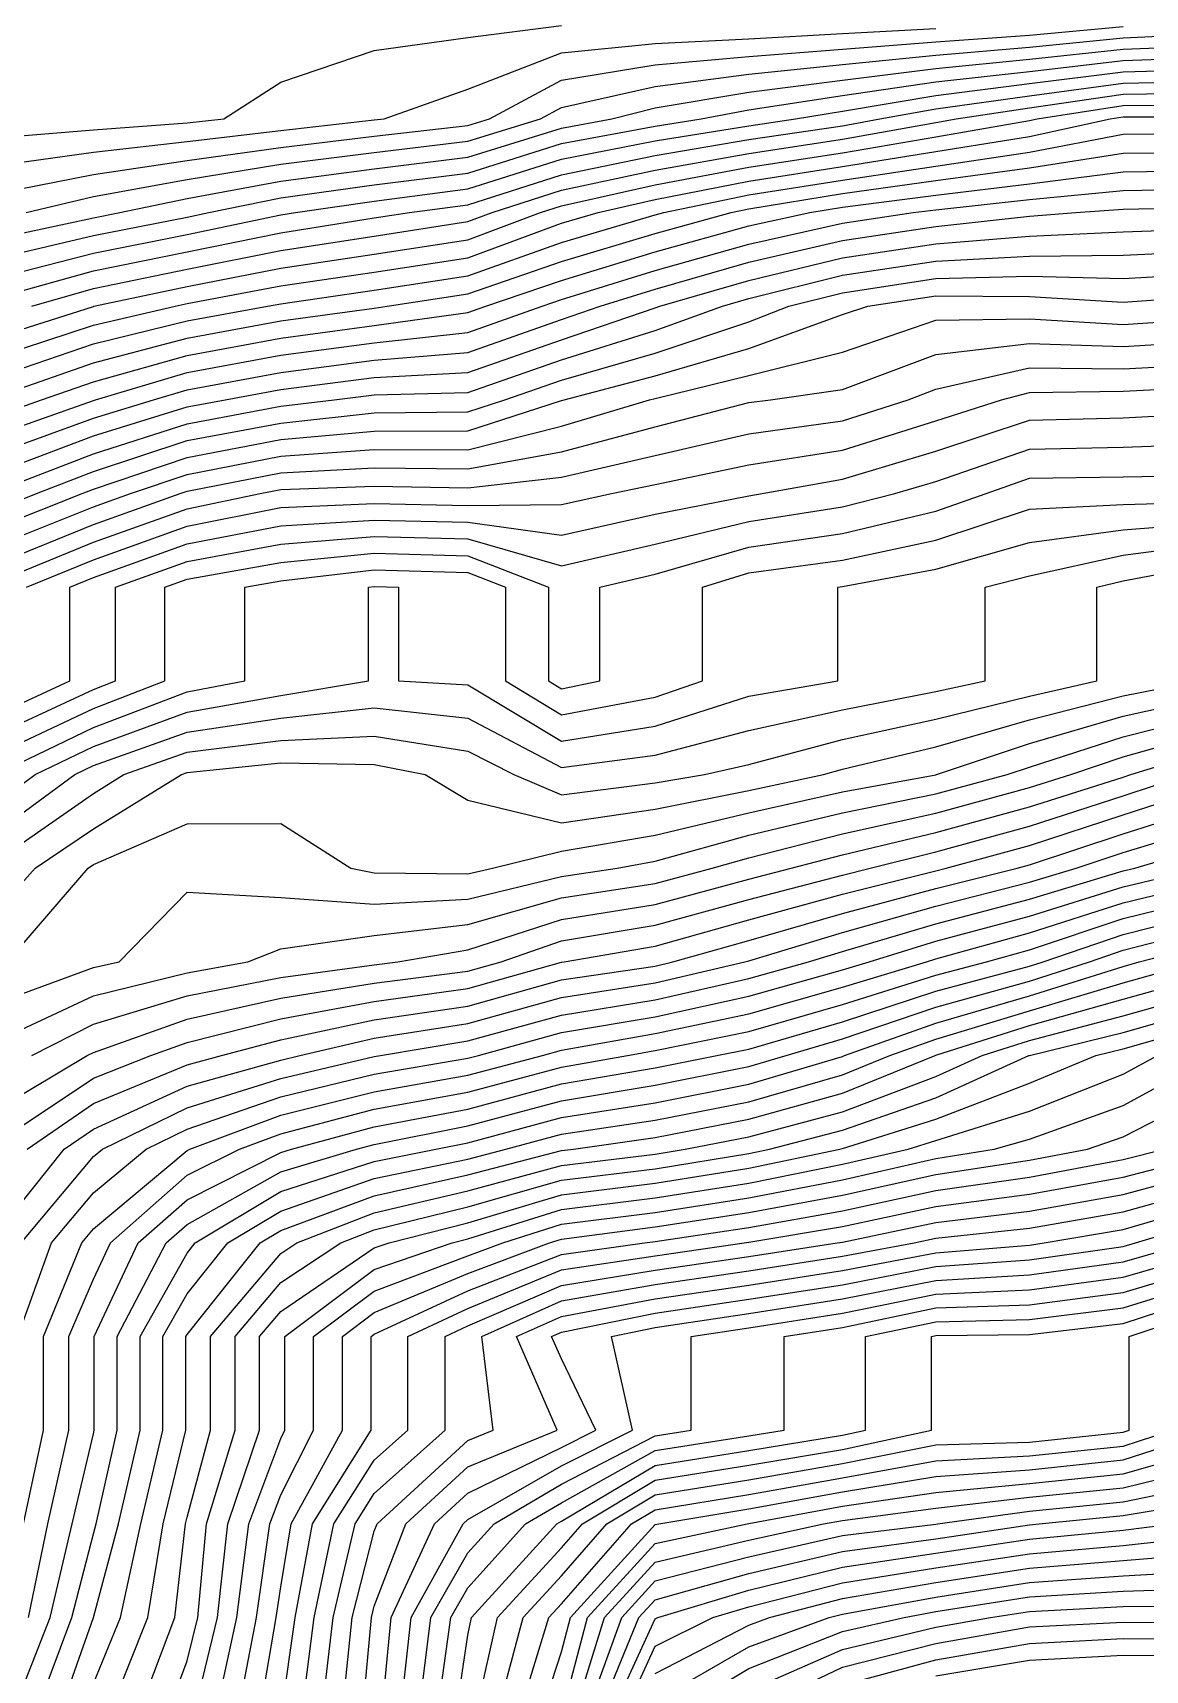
# Model space of a CAD drawing. Header units: metres. Extents: x 549046 to 549770, y 4180130 to 4180826.
# Drawn here: x 549153.6 to 549261, y 4180355.5 to 4180513.6 of the extents above; entities that cross this region are included whole.
import ezdxf

# ---------------------------------------------------------------- set-up
doc = ezdxf.new("R2010")
doc.units = ezdxf.units.M
doc.layers.add('CONTOURS', color=7, linetype='Continuous')
doc.layers.add('CONTOURS_INDEX', color=7, linetype='Continuous')

msp = doc.modelspace()

# ---------------------------------------------------------------- linework, layer by layer
at = {"layer": 'CONTOURS'}
for points in [[(549046.41, 4180482.03, 284), (549050.93, 4180482.03, 284), (549059.97, 4180483.17, 284), (549069.01, 4180484.43, 284), (549078.05, 4180485.85, 284), (549086.27, 4180487.16, 284), (549087.09, 4180487.42, 284), (549096.14, 4180489.72, 284), (549105.18, 4180491.39, 284), (549114.22, 4180494.06, 284), (549123.26, 4180495.51, 284), (549126.59, 4180496.21, 284), (549132.3, 4180499.3, 284), (549141.34, 4180501.86, 284), (549150.38, 4180503.44, 284), (549159.43, 4180504.19, 284), (549168.47, 4180504.88, 284), (549172.03, 4180505.25, 284), (549177.51, 4180508.79, 284), (549186.55, 4180511.85, 284), (549195.59, 4180513.09, 284), (549204.63, 4180514.27, 284)], [(549150.38, 4180498.12, 288), (549159.43, 4180499.89, 288), (549168.47, 4180501.22, 288), (549177.51, 4180502.49, 288), (549186.55, 4180503.58, 288), (549195.59, 4180504.6, 288), (549197.67, 4180505.25, 288), (549204.63, 4180508.98, 288), (549213.68, 4180510.45, 288), (549222.72, 4180511.27, 288), (549231.76, 4180511.98, 288), (549240.8, 4180512.68, 288), (549249.84, 4180513.34, 288), (549258.88, 4180514.16, 288)], [(549150.38, 4180500.78, 286), (549159.43, 4180502.04, 286), (549168.47, 4180503.05, 286), (549177.51, 4180504.12, 286), (549186.55, 4180505.14, 286), (549187.49, 4180505.25, 286), (549195.59, 4180508.12, 286), (549204.63, 4180511.62, 286), (549213.68, 4180512.52, 286), (549222.72, 4180512.99, 286), (549231.76, 4180513.48, 286), (549240.8, 4180513.98, 286)], [(549150.38, 4180493.77, 292), (549159.43, 4180495.71, 292), (549161.98, 4180496.21, 292), (549168.47, 4180497.56, 292), (549177.51, 4180499.24, 292), (549186.55, 4180500.44, 292), (549195.59, 4180501.55, 292), (549204.63, 4180504.36, 292), (549209.48, 4180505.25, 292), (549213.68, 4180506.3, 292), (549222.72, 4180507.84, 292), (549231.76, 4180508.99, 292), (549240.8, 4180510.1, 292), (549249.84, 4180511, 292), (549258.88, 4180511.98, 292), (549267.93, 4180512.34, 292)], [(549150.38, 4180491.88, 294), (549159.43, 4180494, 294), (549168.47, 4180495.77, 294), (549170.57, 4180496.21, 294), (549177.51, 4180497.62, 294), (549186.55, 4180498.87, 294), (549195.59, 4180500.02, 294), (549204.63, 4180502.86, 294), (549213.68, 4180504.55, 294), (549218.12, 4180505.25, 294), (549222.72, 4180506.12, 294), (549231.76, 4180507.49, 294), (549240.8, 4180508.81, 294), (549249.84, 4180509.82, 294), (549258.88, 4180510.89, 294), (549267.93, 4180511.2, 294)], [(549150.38, 4180489.98, 296), (549159.43, 4180492.29, 296), (549168.47, 4180494.09, 296), (549177.51, 4180495.98, 296), (549178.94, 4180496.21, 296), (549186.55, 4180497.31, 296), (549195.59, 4180498.49, 296), (549204.63, 4180501.36, 296), (549213.68, 4180503.13, 296), (549222.72, 4180504.59, 296), (549227.22, 4180505.25, 296), (549231.76, 4180505.99, 296), (549240.8, 4180507.51, 296), (549249.84, 4180508.65, 296), (549258.88, 4180509.8, 296), (549267.93, 4180510.05, 296)], [(549150.38, 4180488.08, 298), (549159.43, 4180490.58, 298), (549168.47, 4180492.42, 298), (549177.51, 4180494.26, 298), (549186.55, 4180495.69, 298), (549189.95, 4180496.21, 298), (549195.59, 4180496.96, 298), (549204.63, 4180499.86, 298), (549213.68, 4180501.71, 298), (549222.72, 4180503.25, 298), (549231.76, 4180504.59, 298), (549235.37, 4180505.25, 298), (549240.8, 4180506.22, 298), (549249.84, 4180507.47, 298), (549258.88, 4180508.71, 298), (549267.93, 4180508.9, 298)], [(549150.38, 4180484.27, 302), (549159.43, 4180487.15, 302), (549159.47, 4180487.16, 302), (549168.47, 4180489.08, 302), (549177.51, 4180490.83, 302), (549186.55, 4180492.2, 302), (549195.59, 4180493.58, 302), (549202.6, 4180496.21, 302), (549204.63, 4180496.86, 302), (549213.68, 4180498.87, 302), (549222.72, 4180500.57, 302), (549231.76, 4180501.97, 302), (549240.8, 4180503.5, 302), (549249.84, 4180505.09, 302), (549250.57, 4180505.25, 302), (549258.88, 4180506.53, 302), (549267.93, 4180506.61, 302)], [(549150.38, 4180482.36, 304), (549159.43, 4180485.33, 304), (549167.33, 4180487.16, 304), (549168.47, 4180487.41, 304), (549177.51, 4180489.12, 304), (549186.55, 4180490.46, 304), (549195.59, 4180491.84, 304), (549204.63, 4180495.17, 304), (549208.18, 4180496.21, 304), (549213.68, 4180497.45, 304), (549222.72, 4180499.23, 304), (549231.76, 4180500.65, 304), (549240.8, 4180502.1, 304), (549249.84, 4180503.56, 304), (549257.63, 4180505.25, 304), (549258.88, 4180505.44, 304), (549267.93, 4180505.46, 304)], [(549150.38, 4180480.45, 306), (549159.43, 4180483.52, 306), (549168.47, 4180485.74, 306), (549176.24, 4180487.16, 306), (549177.51, 4180487.4, 306), (549186.55, 4180488.72, 306), (549195.59, 4180490.1, 306), (549204.63, 4180493.33, 306), (549213.68, 4180495.98, 306), (549214.51, 4180496.21, 306), (549222.72, 4180497.9, 306), (549231.76, 4180499.34, 306), (549240.8, 4180500.69, 306), (549249.84, 4180502.04, 306), (549258.88, 4180503.76, 306), (549267.93, 4180503.81, 306)], [(549150.38, 4180478.55, 308), (549159.43, 4180481.7, 308), (549168.47, 4180484.08, 308), (549177.51, 4180485.74, 308), (549186.55, 4180486.98, 308), (549187.79, 4180487.16, 308), (549195.59, 4180488.35, 308), (549204.63, 4180491.49, 308), (549213.68, 4180494.19, 308), (549221.01, 4180496.21, 308), (549222.72, 4180496.56, 308), (549231.76, 4180498.03, 308), (549240.8, 4180499.29, 308), (549249.84, 4180500.52, 308), (549258.88, 4180501.95, 308), (549267.93, 4180502.03, 308)], [(549150.38, 4180474.89, 312), (549159.43, 4180478.06, 312), (549159.62, 4180478.12, 312), (549168.47, 4180480.75, 312), (549177.51, 4180482.44, 312), (549186.55, 4180483.63, 312), (549195.59, 4180484.62, 312), (549202.75, 4180487.16, 312), (549204.63, 4180487.81, 312), (549213.68, 4180490.61, 312), (549222.72, 4180493.16, 312), (549231.76, 4180495.19, 312), (549238.6, 4180496.21, 312), (549240.8, 4180496.48, 312), (549249.84, 4180497.47, 312), (549258.88, 4180498.34, 312), (549267.93, 4180498.48, 312)], [(549150.38, 4180473.07, 314), (549159.43, 4180476.35, 314), (549165.22, 4180478.12, 314), (549168.47, 4180479.09, 314), (549177.51, 4180480.78, 314), (549186.55, 4180481.96, 314), (549195.59, 4180482.7, 314), (549204.63, 4180485.89, 314), (549208.38, 4180487.16, 314), (549213.68, 4180488.82, 314), (549222.72, 4180491.41, 314), (549231.76, 4180493.51, 314), (549240.8, 4180494.86, 314), (549249.84, 4180495.87, 314), (549254.31, 4180496.21, 314), (549258.88, 4180496.53, 314), (549267.93, 4180496.71, 314)], [(549150.38, 4180471.25, 316), (549159.43, 4180474.64, 316), (549168.47, 4180477.44, 316), (549172.16, 4180478.12, 316), (549177.51, 4180479.13, 316), (549186.55, 4180480.29, 316), (549195.59, 4180480.77, 316), (549204.63, 4180483.93, 316), (549213.68, 4180487, 316), (549214.14, 4180487.16, 316), (549222.72, 4180489.65, 316), (549231.76, 4180491.83, 316), (549240.8, 4180493.19, 316), (549249.84, 4180493.93, 316), (549258.88, 4180494.35, 316), (549267.93, 4180494.66, 316)], [(549150.38, 4180469.43, 318), (549159.43, 4180472.93, 318), (549168.47, 4180475.81, 318), (549177.51, 4180477.5, 318), (549182.69, 4180478.12, 318), (549186.55, 4180478.61, 318), (549195.59, 4180478.84, 318), (549204.63, 4180481.98, 318), (549213.68, 4180484.81, 318), (549220.19, 4180487.16, 318), (549222.72, 4180487.9, 318), (549231.76, 4180490.15, 318), (549240.8, 4180491.51, 318), (549249.84, 4180491.99, 318), (549258.88, 4180492.09, 318), (549267.93, 4180492.5, 318)], [(549150.38, 4180465.93, 322), (549158.34, 4180469.08, 322), (549159.43, 4180469.5, 322), (549168.47, 4180472.56, 322), (549177.51, 4180474.29, 322), (549186.55, 4180475.1, 322), (549195.59, 4180475.14, 322), (549204.63, 4180478.05, 322), (549204.89, 4180478.12, 322), (549213.68, 4180480.45, 322), (549222.72, 4180483.08, 322), (549231.76, 4180486.36, 322), (549234.22, 4180487.16, 322), (549240.8, 4180488.16, 322), (549249.84, 4180488.11, 322), (549258.88, 4180487.57, 322), (549267.93, 4180488.19, 322)], [(549150.38, 4180464.19, 324), (549159.43, 4180467.8, 324), (549163.02, 4180469.08, 324), (549168.47, 4180470.93, 324), (549177.51, 4180472.68, 324), (549186.55, 4180473.33, 324), (549195.59, 4180473.3, 324), (549204.63, 4180475.58, 324), (549213.12, 4180478.12, 324), (549213.68, 4180478.27, 324), (549222.72, 4180480.49, 324), (549231.76, 4180482.74, 324), (549240.8, 4180485.82, 324), (549249.84, 4180485.95, 324), (549258.88, 4180485.4, 324), (549267.93, 4180486.01, 324)], [(549150.38, 4180462.44, 326), (549159.43, 4180466.09, 326), (549167.8, 4180469.08, 326), (549168.47, 4180469.31, 326), (549177.51, 4180471.07, 326), (549186.55, 4180471.56, 326), (549195.59, 4180471.46, 326), (549204.63, 4180473.12, 326), (549213.68, 4180475.53, 326), (549222.72, 4180477.87, 326), (549224.83, 4180478.12, 326), (549231.76, 4180479.12, 326), (549240.8, 4180482.49, 326), (549249.84, 4180483.58, 326), (549258.88, 4180483.26, 326), (549267.93, 4180483.81, 326)], [(549150.38, 4180460.7, 328), (549159.43, 4180464.39, 328), (549168.47, 4180467.62, 328), (549175.53, 4180469.08, 328), (549177.51, 4180469.47, 328), (549186.55, 4180469.8, 328), (549195.59, 4180469.63, 328), (549204.63, 4180470.65, 328), (549213.68, 4180472.74, 328), (549222.72, 4180474.86, 328), (549231.76, 4180476.09, 328), (549238.1, 4180478.12, 328), (549240.8, 4180479.15, 328), (549249.84, 4180481.2, 328), (549258.88, 4180481.12, 328), (549267.93, 4180481.61, 328)], [(549150.38, 4180447.89, 332), (549157.13, 4180451, 332), (549157.13, 4180460.04, 332), (549159.43, 4180460.98, 332), (549168.47, 4180464.22, 332), (549177.51, 4180465.96, 332), (549186.55, 4180466.52, 332), (549195.59, 4180466.32, 332), (549204.63, 4180465.06, 332), (549213.68, 4180467.1, 332), (549222.72, 4180468.87, 332), (549224.01, 4180469.08, 332), (549231.76, 4180470.48, 332), (549240.8, 4180473.16, 332), (549249.84, 4180476.15, 332), (549258.88, 4180476.4, 332), (549267.93, 4180476.88, 332)], [(549150.38, 4180445.98, 334), (549159.43, 4180450.17, 334), (549161.56, 4180451, 334), (549161.56, 4180460.04, 334), (549168.47, 4180462.51, 334), (549177.51, 4180464.19, 334), (549186.55, 4180464.92, 334), (549195.59, 4180464.7, 334), (549204.63, 4180462.1, 334), (549213.68, 4180464.2, 334), (549222.72, 4180466.39, 334), (549231.76, 4180467.79, 334), (549236.84, 4180469.08, 334), (549240.8, 4180470.23, 334), (549249.84, 4180473.35, 334), (549258.88, 4180473.55, 334), (549267.93, 4180473.87, 334)], [(549150.38, 4180444.07, 336), (549159.43, 4180448.34, 336), (549166.31, 4180451, 336), (549166.31, 4180460.04, 336), (549168.47, 4180460.81, 336), (549177.51, 4180462.41, 336), (549186.55, 4180463.32, 336), (549195.59, 4180463.08, 336), (549203.38, 4180460.04, 336), (549203.38, 4180451, 336), (549204.63, 4180450.24, 336), (549208.35, 4180451, 336), (549208.35, 4180460.04, 336), (549213.68, 4180461.29, 336), (549222.72, 4180463.9, 336), (549231.76, 4180465.23, 336), (549240.8, 4180467.38, 336), (549245.65, 4180469.08, 336), (549249.84, 4180470.56, 336), (549258.88, 4180470.7, 336), (549267.93, 4180470.86, 336)], [(549150.38, 4180442.16, 338), (549159.43, 4180446.5, 338), (549168.47, 4180449.94, 338), (549174.05, 4180451, 338), (549174.05, 4180460.04, 338), (549177.51, 4180460.64, 338), (549186.55, 4180461.71, 338), (549195.59, 4180461.46, 338), (549199.23, 4180460.04, 338), (549199.23, 4180451, 338), (549204.63, 4180447.71, 338), (549213.68, 4180449.42, 338), (549218.25, 4180451, 338), (549218.25, 4180460.04, 338), (549222.72, 4180461.42, 338), (549231.76, 4180462.66, 338), (549240.8, 4180464.57, 338), (549249.84, 4180467.56, 338), (549258.88, 4180468.02, 338), (549267.93, 4180468.28, 338)], [(549150.38, 4180436.64, 342), (549157.63, 4180441.96, 342), (549159.43, 4180442.82, 342), (549168.47, 4180446.04, 342), (549177.51, 4180447.41, 342), (549186.55, 4180448.38, 342), (549195.59, 4180447.4, 342), (549204.63, 4180442.65, 342), (549213.68, 4180443.84, 342), (549222.72, 4180446.22, 342), (549231.76, 4180448.2, 342), (549240.8, 4180449.97, 342), (549245.55, 4180451, 342), (549245.55, 4180460.04, 342), (549249.84, 4180461.15, 342), (549258.88, 4180463.12, 342), (549267.93, 4180464.32, 342)], [(549150.38, 4180433.84, 344), (549159.43, 4180440.14, 344), (549162.36, 4180441.96, 344), (549168.47, 4180444.1, 344), (549177.51, 4180445.25, 344), (549186.55, 4180445.65, 344), (549195.59, 4180444.21, 344), (549200.04, 4180441.96, 344), (549204.63, 4180439.99, 344), (549213.68, 4180441.14, 344), (549218.43, 4180441.96, 344), (549222.72, 4180442.92, 344), (549231.76, 4180445.33, 344), (549240.8, 4180447.3, 344), (549249.84, 4180449.51, 344), (549256.34, 4180451, 344), (549256.34, 4180460.04, 344), (549258.88, 4180460.67, 344), (549267.93, 4180462.35, 344)], [(549150.38, 4180429.12, 346), (549153.81, 4180432.92, 346), (549159.43, 4180436.7, 346), (549167.92, 4180441.96, 346), (549168.47, 4180442.15, 346), (549177.51, 4180443.1, 346), (549186.55, 4180442.91, 346), (549191.45, 4180441.96, 346), (549195.59, 4180439.48, 346), (549204.63, 4180437.28, 346), (549213.68, 4180438.62, 346), (549222.72, 4180440.42, 346), (549229.93, 4180441.96, 346), (549231.76, 4180442.47, 346), (549240.8, 4180444.62, 346), (549249.84, 4180447.23, 346), (549258.88, 4180449.54, 346), (549266.26, 4180451, 346)], [(549151.12, 4180423.87, 348), (549158.92, 4180432.92, 348), (549159.43, 4180433.26, 348), (549168.47, 4180437.21, 348), (549177.51, 4180437.24, 348), (549184.3, 4180432.92, 348), (549186.55, 4180432.48, 348), (549195.59, 4180432.38, 348), (549197.96, 4180432.92, 348), (549204.63, 4180434.57, 348), (549213.68, 4180436.1, 348), (549222.72, 4180438.26, 348), (549231.76, 4180440.29, 348), (549240.8, 4180441.94, 348), (549240.85, 4180441.96, 348), (549249.84, 4180444.96, 348), (549258.88, 4180447.58, 348), (549267.93, 4180449.59, 348)], [(549150.38, 4180416.37, 352), (549159.43, 4180420.59, 352), (549168.47, 4180422.83, 352), (549174.33, 4180423.87, 352), (549177.51, 4180425.13, 352), (549186.55, 4180426.42, 352), (549195.59, 4180427.47, 352), (549204.63, 4180430.04, 352), (549213.68, 4180431.44, 352), (549219.2, 4180432.92, 352), (549222.72, 4180433.93, 352), (549231.76, 4180436.24, 352), (549240.8, 4180438.22, 352), (549249.84, 4180440.69, 352), (549253.83, 4180441.96, 352), (549258.88, 4180443.65, 352), (549267.93, 4180446.2, 352)], [(549153.46, 4180414.83, 354), (549159.43, 4180417.87, 354), (549168.47, 4180420.58, 354), (549177.51, 4180422.37, 354), (549186.55, 4180423.59, 354), (549188.84, 4180423.87, 354), (549195.59, 4180425.02, 354), (549204.63, 4180427.97, 354), (549213.68, 4180429.42, 354), (549222.72, 4180431.87, 354), (549226.83, 4180432.92, 354), (549231.76, 4180434.21, 354), (549240.8, 4180436.36, 354), (549249.84, 4180438.83, 354), (549258.88, 4180441.71, 354), (549259.63, 4180441.96, 354), (549267.93, 4180444.51, 354)], [(549150.38, 4180409.81, 356), (549158.82, 4180414.83, 356), (549159.43, 4180415.14, 356), (549168.47, 4180418.33, 356), (549177.51, 4180420.37, 356), (549186.55, 4180421.82, 356), (549195.59, 4180422.97, 356), (549198.79, 4180423.87, 356), (549204.63, 4180425.9, 356), (549213.68, 4180427.41, 356), (549222.72, 4180429.9, 356), (549231.76, 4180432.25, 356), (549234.46, 4180432.92, 356), (549240.8, 4180434.5, 356), (549249.84, 4180436.97, 356), (549258.88, 4180439.89, 356), (549265.14, 4180441.96, 356)], [(549150.38, 4180406.63, 358), (549159.43, 4180412.65, 358), (549164.98, 4180414.83, 358), (549168.47, 4180416.08, 358), (549177.51, 4180418.36, 358), (549186.55, 4180420.05, 358), (549195.59, 4180421.29, 358), (549204.63, 4180423.84, 358), (549204.89, 4180423.87, 358), (549213.68, 4180425.39, 358), (549222.72, 4180427.92, 358), (549231.76, 4180430.4, 358), (549240.8, 4180432.66, 358), (549241.8, 4180432.92, 358), (549249.84, 4180435.11, 358), (549258.88, 4180438.06, 358), (549267.93, 4180441.01, 358)], [(549150.38, 4180398.05, 362), (549156.59, 4180405.79, 362), (549159.43, 4180407.74, 362), (549168.47, 4180411.86, 362), (549177.51, 4180414.4, 362), (549179.35, 4180414.83, 362), (549186.55, 4180416.5, 362), (549195.59, 4180417.92, 362), (549204.63, 4180420.44, 362), (549213.68, 4180421.84, 362), (549222.34, 4180423.87, 362), (549222.72, 4180423.98, 362), (549231.76, 4180426.71, 362), (549240.8, 4180429.26, 362), (549249.84, 4180431.57, 362), (549254.35, 4180432.92, 362), (549258.88, 4180434.42, 362), (549267.93, 4180437.17, 362)], [(549152.45, 4180396.75, 364), (549159.43, 4180405.07, 364), (549160.3, 4180405.79, 364), (549168.47, 4180409.79, 364), (549177.51, 4180412.62, 364), (549186.55, 4180414.73, 364), (549187.15, 4180414.83, 364), (549195.59, 4180416.24, 364), (549204.63, 4180418.74, 364), (549213.68, 4180420.21, 364), (549222.72, 4180422.26, 364), (549228.49, 4180423.87, 364), (549231.76, 4180424.86, 364), (549240.8, 4180427.56, 364), (549249.84, 4180429.94, 364), (549258.88, 4180432.65, 364), (549260.02, 4180432.92, 364), (549267.93, 4180435.26, 364)], [(549152.13, 4180387.71, 366), (549155.37, 4180396.75, 366), (549159.43, 4180401.59, 366), (549164.51, 4180405.79, 366), (549168.47, 4180407.73, 366), (549177.51, 4180410.84, 366), (549186.55, 4180413.04, 366), (549195.59, 4180414.57, 366), (549196.6, 4180414.83, 366), (549204.63, 4180417.04, 366), (549213.68, 4180418.58, 366), (549222.72, 4180420.56, 366), (549231.76, 4180423.1, 366), (549234.34, 4180423.87, 366), (549240.8, 4180425.86, 366), (549249.84, 4180428.3, 366), (549258.88, 4180431.12, 366), (549266.49, 4180432.92, 366)], [(549152.68, 4180369.62, 368), (549154.59, 4180378.67, 368), (549154.59, 4180387.71, 368), (549158.29, 4180396.75, 368), (549159.43, 4180398.11, 368), (549168.47, 4180405.65, 368), (549168.75, 4180405.79, 368), (549177.51, 4180409.06, 368), (549186.55, 4180411.34, 368), (549195.59, 4180412.94, 368), (549202.79, 4180414.83, 368), (549204.63, 4180415.34, 368), (549213.68, 4180416.95, 368), (549222.72, 4180418.86, 368), (549231.76, 4180421.43, 368), (549239.87, 4180423.87, 368), (549240.8, 4180424.16, 368), (549249.84, 4180426.67, 368), (549258.88, 4180429.58, 368), (549267.93, 4180431.76, 368)], [(549151.71, 4180351.54, 372), (549155.24, 4180360.58, 372), (549157.37, 4180369.62, 372), (549159.43, 4180378.31, 372), (549159.51, 4180378.67, 372), (549159.51, 4180387.71, 372), (549163.76, 4180396.75, 372), (549168.47, 4180400.9, 372), (549177.51, 4180405.48, 372), (549178.56, 4180405.79, 372), (549186.55, 4180407.95, 372), (549195.59, 4180409.67, 372), (549204.63, 4180412.09, 372), (549213.68, 4180413.65, 372), (549219.63, 4180414.83, 372), (549222.72, 4180415.45, 372), (549231.76, 4180418.09, 372), (549240.8, 4180421.04, 372), (549249.84, 4180423.46, 372), (549251.15, 4180423.87, 372), (549258.88, 4180426.52, 372), (549267.93, 4180428.79, 372)], [(549153.97, 4180351.54, 374), (549157.33, 4180360.58, 374), (549159.43, 4180368.65, 374), (549159.69, 4180369.62, 374), (549161.72, 4180378.67, 374), (549161.72, 4180387.71, 374), (549166.45, 4180396.75, 374), (549168.47, 4180398.53, 374), (549177.51, 4180403.59, 374), (549184.82, 4180405.79, 374), (549186.55, 4180406.26, 374), (549195.59, 4180408.04, 374), (549204.63, 4180410.47, 374), (549213.68, 4180411.96, 374), (549222.72, 4180413.76, 374), (549226.32, 4180414.83, 374), (549231.76, 4180416.43, 374), (549240.8, 4180419.5, 374), (549249.84, 4180422.02, 374), (549255.62, 4180423.87, 374), (549258.88, 4180424.99, 374), (549267.93, 4180427.31, 374)], [(549156.23, 4180351.54, 376), (549159.42, 4180360.58, 376), (549159.43, 4180360.6, 376), (549161.84, 4180369.62, 376), (549163.93, 4180378.67, 376), (549163.93, 4180387.71, 376), (549168.47, 4180395.77, 376), (549169.25, 4180396.75, 376), (549177.51, 4180401.7, 376), (549186.55, 4180404.6, 376), (549192.48, 4180405.79, 376), (549195.59, 4180406.41, 376), (549204.63, 4180408.86, 376), (549213.68, 4180410.28, 376), (549222.72, 4180412.07, 376), (549231.76, 4180414.75, 376), (549231.95, 4180414.83, 376), (549240.8, 4180417.95, 376), (549249.84, 4180420.59, 376), (549258.88, 4180423.44, 376), (549260.43, 4180423.87, 376), (549267.93, 4180425.82, 376)], [(549159.43, 4180354.2, 378), (549162.05, 4180360.58, 378), (549164, 4180369.62, 378), (549166.14, 4180378.67, 378), (549166.14, 4180387.71, 378), (549168.47, 4180391.83, 378), (549172.4, 4180396.75, 378), (549177.51, 4180399.82, 378), (549186.55, 4180402.95, 378), (549195.59, 4180404.84, 378), (549199.27, 4180405.79, 378), (549204.63, 4180407.25, 378), (549213.68, 4180408.59, 378), (549222.72, 4180410.37, 378), (549231.76, 4180412.97, 378), (549236.34, 4180414.83, 378), (549240.8, 4180416.4, 378), (549249.84, 4180419.16, 378), (549258.88, 4180421.85, 378), (549266.13, 4180423.87, 378)], [(549163.86, 4180351.54, 382), (549167.3, 4180360.58, 382), (549168.31, 4180369.62, 382), (549168.47, 4180370.27, 382), (549170.72, 4180378.67, 382), (549170.72, 4180387.71, 382), (549177.51, 4180395.71, 382), (549179.08, 4180396.75, 382), (549186.55, 4180399.65, 382), (549195.59, 4180401.76, 382), (549204.63, 4180404.23, 382), (549213.68, 4180405.32, 382), (549216.59, 4180405.79, 382), (549222.72, 4180406.99, 382), (549231.76, 4180409.41, 382), (549240.8, 4180412.81, 382), (549245.25, 4180414.83, 382), (549249.84, 4180416.29, 382), (549258.88, 4180418.66, 382), (549267.93, 4180421.21, 382)], [(549166.67, 4180351.54, 384), (549168.47, 4180356.39, 384), (549169.52, 4180360.58, 384), (549170.35, 4180369.62, 384), (549173.1, 4180378.67, 384), (549173.1, 4180387.71, 384), (549177.51, 4180392.91, 384), (549183.32, 4180396.75, 384), (549186.55, 4180398.01, 384), (549195.59, 4180400.22, 384), (549204.63, 4180402.81, 384), (549213.68, 4180403.91, 384), (549222.72, 4180405.37, 384), (549224.71, 4180405.79, 384), (549231.76, 4180407.63, 384), (549240.8, 4180410.75, 384), (549249.77, 4180414.83, 384), (549249.84, 4180414.85, 384), (549258.88, 4180417.07, 384), (549267.93, 4180419.62, 384)], [(549169.22, 4180351.54, 386), (549171.4, 4180360.58, 386), (549172.39, 4180369.62, 386), (549175.48, 4180378.67, 386), (549175.48, 4180387.71, 386), (549177.51, 4180390.11, 386), (549186.55, 4180396.26, 386), (549187.99, 4180396.75, 386), (549195.59, 4180398.68, 386), (549204.63, 4180401.38, 386), (549213.68, 4180402.5, 386), (549222.72, 4180403.95, 386), (549231.52, 4180405.79, 386), (549231.76, 4180405.85, 386), (549240.8, 4180408.7, 386), (549249.84, 4180412.17, 386), (549256.24, 4180414.83, 386), (549258.88, 4180415.48, 386), (549267.93, 4180418.04, 386)], [(549171.32, 4180351.54, 388), (549173.29, 4180360.58, 388), (549174.42, 4180369.62, 388), (549177.51, 4180377.88, 388), (549177.91, 4180378.67, 388), (549177.91, 4180387.71, 388), (549186.55, 4180394.18, 388), (549194.06, 4180396.75, 388), (549195.59, 4180397.14, 388), (549204.63, 4180399.96, 388), (549213.68, 4180401.1, 388), (549222.72, 4180402.52, 388), (549231.76, 4180404.34, 388), (549238.1, 4180405.79, 388), (549240.8, 4180406.64, 388), (549249.84, 4180409.47, 388), (549258.88, 4180413.04, 388), (549262.2, 4180414.83, 388)], [(549175.52, 4180351.54, 392), (549177.06, 4180360.58, 392), (549177.51, 4180363.54, 392), (549178.51, 4180369.62, 392), (549183.47, 4180378.67, 392), (549183.47, 4180387.71, 392), (549186.55, 4180390.02, 392), (549195.59, 4180393.8, 392), (549203.48, 4180396.75, 392), (549204.63, 4180397.11, 392), (549213.68, 4180398.29, 392), (549222.72, 4180399.67, 392), (549231.76, 4180401.34, 392), (549240.8, 4180403.35, 392), (549249.84, 4180404.74, 392), (549255.42, 4180405.79, 392), (549258.88, 4180406.99, 392), (549267.93, 4180411.63, 392)], [(549177.61, 4180351.54, 394), (549178.91, 4180360.58, 394), (549180.57, 4180369.62, 394), (549186.25, 4180378.67, 394), (549186.25, 4180387.71, 394), (549186.55, 4180387.94, 394), (549195.59, 4180392.11, 394), (549204.63, 4180395.63, 394), (549212.66, 4180396.75, 394), (549213.68, 4180396.88, 394), (549222.72, 4180398.24, 394), (549231.76, 4180399.84, 394), (549240.8, 4180401.81, 394), (549249.84, 4180403.09, 394), (549258.88, 4180404.78, 394), (549262.85, 4180405.79, 394)], [(549179.57, 4180351.54, 396), (549180.75, 4180360.58, 396), (549182.63, 4180369.62, 396), (549186.55, 4180375.78, 396), (549189.78, 4180378.67, 396), (549189.78, 4180387.71, 396), (549195.59, 4180390.42, 396), (549204.63, 4180394.13, 396), (549213.68, 4180395.49, 396), (549222.29, 4180396.75, 396), (549222.72, 4180396.81, 396), (549231.76, 4180398.33, 396), (549240.8, 4180400.27, 396), (549249.84, 4180401.45, 396), (549258.88, 4180403.09, 396), (549267.93, 4180405.43, 396)], [(549181.52, 4180351.54, 398), (549182.59, 4180360.58, 398), (549184.69, 4180369.62, 398), (549186.55, 4180372.55, 398), (549193.4, 4180378.67, 398), (549193.4, 4180387.71, 398), (549195.59, 4180388.73, 398), (549204.63, 4180392.64, 398), (549213.68, 4180394.11, 398), (549222.72, 4180395.43, 398), (549231.26, 4180396.75, 398), (549231.76, 4180396.83, 398), (549240.8, 4180398.73, 398), (549249.84, 4180399.8, 398), (549258.88, 4180401.41, 398), (549267.93, 4180403.85, 398)], [(549185.43, 4180351.54, 402), (549186.27, 4180360.58, 402), (549186.55, 4180361.68, 402), (549189.59, 4180369.62, 402), (549195.59, 4180375.12, 402), (549204.22, 4180378.67, 402), (549200.29, 4180387.71, 402), (549204.63, 4180389.64, 402), (549213.68, 4180391.34, 402), (549222.72, 4180392.68, 402), (549231.76, 4180394.08, 402), (549240.8, 4180395.8, 402), (549249.84, 4180396.54, 402), (549251.26, 4180396.75, 402), (549258.88, 4180398.05, 402), (549267.93, 4180400.69, 402)], [(549187.32, 4180351.54, 404), (549188.18, 4180360.58, 404), (549192.37, 4180369.62, 404), (549195.59, 4180372.58, 404), (549204.63, 4180377.01, 404), (549207.94, 4180378.67, 404), (549204.63, 4180385.57, 404), (549203.66, 4180387.71, 404), (549204.63, 4180388.14, 404), (549213.68, 4180389.95, 404), (549222.72, 4180391.3, 404), (549231.76, 4180392.71, 404), (549240.8, 4180394.47, 404), (549249.84, 4180395.1, 404), (549258.88, 4180396.41, 404), (549260.08, 4180396.75, 404), (549267.93, 4180399.11, 404)], [(549189.11, 4180351.54, 406), (549190.1, 4180360.58, 406), (549195.14, 4180369.62, 406), (549195.59, 4180370.04, 406), (549204.63, 4180375.23, 406), (549211.48, 4180378.67, 406), (549209.46, 4180387.71, 406), (549213.68, 4180388.57, 406), (549222.72, 4180389.92, 406), (549231.76, 4180391.34, 406), (549240.8, 4180393.13, 406), (549249.84, 4180393.66, 406), (549258.88, 4180394.92, 406), (549265.32, 4180396.75, 406)], [(549190.9, 4180351.54, 408), (549192.02, 4180360.58, 408), (549195.59, 4180366.82, 408), (549198.13, 4180369.62, 408), (549204.63, 4180373.45, 408), (549213.68, 4180378.12, 408), (549217.17, 4180378.67, 408), (549217.17, 4180387.71, 408), (549222.72, 4180388.54, 408), (549231.76, 4180389.97, 408), (549240.8, 4180391.8, 408), (549249.84, 4180392.22, 408), (549258.88, 4180393.44, 408), (549267.93, 4180396.06, 408)], [(549194.49, 4180351.54, 412), (549195.59, 4180358.89, 412), (549195.95, 4180360.58, 412), (549204.18, 4180369.62, 412), (549204.63, 4180369.89, 412), (549213.68, 4180375.27, 412), (549222.72, 4180376.7, 412), (549231.76, 4180378.18, 412), (549234, 4180378.67, 412), (549234, 4180387.71, 412), (549240.8, 4180389.13, 412), (549249.84, 4180389.34, 412), (549258.88, 4180390.47, 412), (549267.93, 4180393.29, 412)], [(549196.41, 4180351.54, 414), (549198.44, 4180360.58, 414), (549204.63, 4180367.32, 414), (549206.65, 4180369.62, 414), (549213.68, 4180373.85, 414), (549222.72, 4180375.29, 414), (549231.76, 4180376.81, 414), (549240.36, 4180378.67, 414), (549240.36, 4180387.71, 414), (549240.8, 4180387.8, 414), (549249.84, 4180387.9, 414), (549258.88, 4180388.98, 414), (549267.93, 4180391.91, 414)], [(549204.77, 4180351.54, 422), (549207.14, 4180360.58, 422), (549213.68, 4180367.74, 422), (549222.58, 4180369.62, 422), (549222.72, 4180369.65, 422), (549231.76, 4180371.33, 422), (549240.8, 4180372.66, 422), (549249.84, 4180373.52, 422), (549258.88, 4180374.45, 422), (549267.93, 4180377.03, 422), (549271.88, 4180378.67, 422), (549271.88, 4180387.71, 422), (549276.97, 4180389.06, 422), (549286.01, 4180390.26, 422), (549295.05, 4180391.81, 422), (549304.09, 4180391.02, 422), (549313.13, 4180389.05, 422), (549316.6, 4180387.71, 422), (549322.18, 4180383.11, 422), (549327.32, 4180378.67, 422), (549327.32, 4180369.62, 422), (549331.22, 4180365.57, 422), (549334.9, 4180360.58, 422), (549340.26, 4180354.31, 422)], [(549198.52, 4180351.54, 416), (549200.93, 4180360.58, 416), (549204.63, 4180364.61, 416), (549209.02, 4180369.62, 416), (549213.68, 4180372.42, 416), (549222.72, 4180373.88, 416), (549231.76, 4180375.44, 416), (549240.8, 4180377.24, 416), (549249.84, 4180377.51, 416), (549258.88, 4180378.48, 416), (549259.47, 4180378.67, 416), (549259.47, 4180387.71, 416), (549267.93, 4180390.53, 416)], [(549205.98, 4180351.54, 424), (549208.8, 4180360.58, 424), (549213.68, 4180365.93, 424), (549222.72, 4180368.05, 424), (549229.94, 4180369.62, 424), (549231.76, 4180369.96, 424), (549240.8, 4180371.13, 424), (549249.84, 4180372.19, 424), (549258.88, 4180373.11, 424), (549267.93, 4180375.33, 424), (549276, 4180378.67, 424), (549276, 4180387.71, 424), (549276.97, 4180387.96, 424), (549286.01, 4180389.32, 424), (549295.05, 4180390.93, 424), (549304.09, 4180390.05, 424), (549313.13, 4180387.84, 424), (549313.48, 4180387.71, 424), (549322.18, 4180380.53, 424), (549324.33, 4180378.67, 424), (549324.33, 4180369.62, 424), (549331.22, 4180362.45, 424), (549332.6, 4180360.58, 424), (549340.26, 4180351.61, 424)], [(549207.18, 4180351.54, 426), (549210.45, 4180360.58, 426), (549213.68, 4180364.11, 426), (549222.72, 4180366.44, 426), (549231.76, 4180368.49, 426), (549240.8, 4180369.6, 426), (549240.96, 4180369.62, 426), (549249.84, 4180370.86, 426), (549258.88, 4180371.76, 426), (549267.93, 4180373.63, 426), (549276.97, 4180377.39, 426), (549281.6, 4180378.67, 426), (549281.6, 4180387.71, 426), (549286.01, 4180388.39, 426), (549295.05, 4180390.05, 426), (549304.09, 4180389.07, 426), (549309.63, 4180387.71, 426), (549309.63, 4180378.67, 426), (549313.13, 4180376.65, 426), (549321.43, 4180369.62, 426), (549322.18, 4180368.74, 426), (549330, 4180360.58, 426), (549331.22, 4180359.4, 426), (549337.83, 4180351.54, 426)], [(549208.39, 4180351.54, 428), (549212.11, 4180360.58, 428), (549213.68, 4180362.3, 428), (549222.72, 4180364.84, 428), (549231.76, 4180366.97, 428), (549240.8, 4180368.19, 428), (549249.84, 4180369.53, 428), (549250.78, 4180369.62, 428), (549258.88, 4180370.42, 428), (549267.93, 4180371.93, 428), (549276.97, 4180375.73, 428), (549286.01, 4180378.23, 428), (549287.28, 4180378.67, 428), (549287.28, 4180387.71, 428), (549295.05, 4180389.16, 428), (549304.09, 4180388.1, 428), (549305.69, 4180387.71, 428), (549305.69, 4180378.67, 428), (549313.13, 4180374.39, 428), (549318.76, 4180369.62, 428), (549322.18, 4180365.57, 428), (549326.96, 4180360.58, 428), (549331.22, 4180356.44, 428), (549335.34, 4180351.54, 428)], [(549200.64, 4180351.54, 418), (549203.42, 4180360.58, 418), (549204.63, 4180361.9, 418), (549211.4, 4180369.62, 418), (549213.68, 4180370.99, 418), (549222.72, 4180372.47, 418), (549231.76, 4180374.07, 418), (549240.8, 4180375.71, 418), (549249.84, 4180376.18, 418), (549258.88, 4180377.13, 418), (549263.61, 4180378.67, 418)], [(549210.8, 4180351.54, 432), (549213.68, 4180357.82, 432), (549219.25, 4180360.58, 432), (549222.72, 4180361.63, 432), (549231.76, 4180363.94, 432), (549240.8, 4180365.37, 432), (549249.84, 4180366.74, 432), (549258.88, 4180367.55, 432), (549267.93, 4180368.52, 432), (549270.44, 4180369.62, 432), (549276.97, 4180372.41, 432), (549286.01, 4180374.97, 432), (549295.05, 4180377.9, 432), (549304.09, 4180375.16, 432), (549313.13, 4180369.86, 432), (549313.41, 4180369.62, 432), (549320.93, 4180360.58, 432), (549322.18, 4180359.21, 432), (549330.08, 4180351.54, 432)], [(549213.68, 4180355.18, 434), (549222.72, 4180359.85, 434), (549224.72, 4180360.58, 434), (549231.76, 4180362.43, 434), (549240.8, 4180363.97, 434), (549249.84, 4180365.35, 434), (549258.88, 4180366.08, 434), (549267.93, 4180366.83, 434), (549274.33, 4180369.62, 434), (549276.97, 4180370.75, 434), (549286.01, 4180373.35, 434), (549295.05, 4180375.71, 434), (549304.09, 4180372.96, 434), (549309.77, 4180369.62, 434), (549313.13, 4180366.47, 434), (549318.01, 4180360.58, 434), (549322.18, 4180356, 434), (549326.77, 4180351.54, 434)], [(549213.68, 4180352.55, 436), (549222.72, 4180357.75, 436), (549230.49, 4180360.58, 436), (549231.76, 4180360.91, 436), (549240.8, 4180362.56, 436), (549249.84, 4180363.96, 436), (549258.88, 4180364.6, 436), (549267.93, 4180365.13, 436), (549276.97, 4180368.86, 436), (549278.78, 4180369.62, 436), (549286.01, 4180371.72, 436), (549295.05, 4180373.53, 436), (549304.09, 4180370.76, 436), (549306.02, 4180369.62, 436), (549313.13, 4180362.95, 436), (549315.1, 4180360.58, 436), (549322.18, 4180352.8, 436)], [(549215.84, 4180351.54, 438), (549222.72, 4180355.65, 438), (549231.76, 4180359.24, 438), (549237.73, 4180360.58, 438), (549240.8, 4180361.15, 438), (549249.84, 4180362.57, 438), (549258.88, 4180363.13, 438), (549267.93, 4180363.43, 438), (549276.97, 4180366.51, 438), (549284.39, 4180369.62, 438), (549286.01, 4180370.09, 438), (549295.05, 4180371.34, 438), (549300.64, 4180369.62, 438), (549304.09, 4180368.04, 438), (549312, 4180360.58, 438), (549313.13, 4180359.43, 438), (549320.24, 4180351.54, 438)], [(549222.89, 4180351.54, 442), (549231.76, 4180355.79, 442), (549240.8, 4180358.07, 442), (549249.84, 4180359.67, 442), (549258.88, 4180360.15, 442), (549267.93, 4180360.06, 442), (549271.44, 4180360.58, 442), (549276.97, 4180361.8, 442), (549286.01, 4180364.46, 442), (549295.05, 4180365.52, 442), (549304.09, 4180361.48, 442), (549305.04, 4180360.58, 442), (549313.13, 4180352.33, 442)], [(549231.76, 4180354.06, 444), (549240.8, 4180356.51, 444), (549249.84, 4180358.08, 444), (549258.88, 4180358.55, 444), (549267.93, 4180358.46, 444), (549276.97, 4180359.74, 444), (549282.66, 4180360.58, 444), (549286.01, 4180361.44, 444), (549295.05, 4180362.14, 444), (549298.55, 4180360.58, 444), (549304.09, 4180357.93, 444), (549310.35, 4180351.54, 444)], [(549240.8, 4180354.94, 446), (549249.84, 4180356.48, 446), (549258.88, 4180356.95, 446), (549267.93, 4180356.87, 446), (549276.97, 4180358, 446), (549286.01, 4180359.22, 446), (549295.05, 4180359.13, 446), (549304.09, 4180354.27, 446)]]:
    msp.add_polyline3d(points, dxfattribs=at)
at = {"layer": 'CONTOURS_INDEX'}
for points in [[(549152.94, 4180496.21, 290), (549159.43, 4180497.74, 290), (549168.47, 4180499.39, 290), (549177.51, 4180500.87, 290), (549186.55, 4180502.01, 290), (549195.59, 4180503.08, 290), (549202.61, 4180505.25, 290), (549204.63, 4180506.33, 290), (549213.68, 4180508.37, 290), (549222.72, 4180509.55, 290), (549231.76, 4180510.49, 290), (549240.8, 4180511.39, 290), (549249.84, 4180512.17, 290), (549258.88, 4180513.07, 290), (549267.93, 4180513.49, 290)], [(549153.49, 4180487.16, 300), (549159.43, 4180488.87, 300), (549168.47, 4180490.75, 300), (549177.51, 4180492.55, 300), (549186.55, 4180493.94, 300), (549195.59, 4180495.33, 300), (549197.94, 4180496.21, 300), (549204.63, 4180498.36, 300), (549213.68, 4180500.29, 300), (549222.72, 4180501.91, 300), (549231.76, 4180503.28, 300), (549240.8, 4180504.9, 300), (549242.74, 4180505.25, 300), (549249.84, 4180506.3, 300), (549258.88, 4180507.62, 300), (549267.93, 4180507.76, 300)], [(549150.38, 4180476.71, 310), (549154.42, 4180478.12, 310), (549159.43, 4180479.88, 310), (549168.47, 4180482.41, 310), (549177.51, 4180484.09, 310), (549186.55, 4180485.31, 310), (549195.59, 4180486.55, 310), (549197.32, 4180487.16, 310), (549204.63, 4180489.65, 310), (549213.68, 4180492.4, 310), (549222.72, 4180494.91, 310), (549228.62, 4180496.21, 310), (549231.76, 4180496.72, 310), (549240.8, 4180497.89, 310), (549249.84, 4180498.99, 310), (549258.88, 4180500.14, 310), (549267.93, 4180500.26, 310)], [(549150.38, 4180467.67, 320), (549153.94, 4180469.08, 320), (549159.43, 4180471.22, 320), (549168.47, 4180474.19, 320), (549177.51, 4180475.89, 320), (549186.55, 4180476.87, 320), (549195.59, 4180476.97, 320), (549199.15, 4180478.12, 320), (549204.63, 4180480.02, 320), (549213.68, 4180482.63, 320), (549222.72, 4180485.66, 320), (549226.59, 4180487.16, 320), (549231.76, 4180488.47, 320), (549240.8, 4180489.84, 320), (549249.84, 4180490.05, 320), (549258.88, 4180489.83, 320), (549267.93, 4180490.35, 320)], [(549152.97, 4180460.04, 330), (549159.43, 4180462.68, 330), (549168.47, 4180465.92, 330), (549177.51, 4180467.74, 330), (549186.55, 4180468.13, 330), (549195.59, 4180467.94, 330), (549204.63, 4180468.01, 330), (549209.46, 4180469.08, 330), (549213.68, 4180469.96, 330), (549222.72, 4180471.84, 330), (549231.76, 4180473.28, 330), (549240.8, 4180476.09, 330), (549247.14, 4180478.12, 330), (549249.84, 4180478.82, 330), (549258.88, 4180478.97, 330), (549267.93, 4180479.41, 330)], [(549150.38, 4180439.44, 340), (549153.81, 4180441.96, 340), (549159.43, 4180444.66, 340), (549168.47, 4180447.99, 340), (549177.51, 4180449.57, 340), (549186, 4180451, 340), (549186, 4180460.04, 340), (549186.55, 4180460.11, 340), (549188.89, 4180460.04, 340), (549188.89, 4180451, 340), (549195.59, 4180450.6, 340), (549204.63, 4180445.18, 340), (549213.68, 4180446.63, 340), (549222.72, 4180449.52, 340), (549231.33, 4180451, 340), (549231.33, 4180460.04, 340), (549231.76, 4180460.1, 340), (549240.8, 4180461.77, 340), (549249.84, 4180464.36, 340), (549258.88, 4180465.57, 340), (549267.93, 4180466.3, 340)], [(549150.38, 4180420, 350), (549159.43, 4180423.32, 350), (549161.91, 4180423.87, 350), (549168.47, 4180430.59, 350), (549177.51, 4180430.09, 350), (549186.55, 4180429.45, 350), (549195.59, 4180429.93, 350), (549204.63, 4180432.11, 350), (549210.01, 4180432.92, 350), (549213.68, 4180433.58, 350), (549222.72, 4180436.09, 350), (549231.76, 4180438.26, 350), (549240.8, 4180440.08, 350), (549247.67, 4180441.96, 350), (549249.84, 4180442.68, 350), (549258.88, 4180445.61, 350), (549267.93, 4180447.89, 350)], [(549153.02, 4180405.79, 360), (549159.43, 4180410.2, 360), (549168.47, 4180413.92, 360), (549171.8, 4180414.83, 360), (549177.51, 4180416.36, 360), (549186.55, 4180418.27, 360), (549195.59, 4180419.61, 360), (549204.63, 4180422.14, 360), (549213.68, 4180423.47, 360), (549215.38, 4180423.87, 360), (549222.72, 4180425.95, 360), (549231.76, 4180428.55, 360), (549240.8, 4180430.96, 360), (549248.63, 4180432.92, 360), (549249.84, 4180433.25, 360), (549258.88, 4180436.24, 360), (549267.93, 4180439.09, 360)], [(549153.14, 4180360.58, 370), (549155.02, 4180369.62, 370), (549157.05, 4180378.67, 370), (549157.05, 4180387.71, 370), (549159.43, 4180393.25, 370), (549161.07, 4180396.75, 370), (549168.47, 4180403.28, 370), (549173.53, 4180405.79, 370), (549177.51, 4180407.27, 370), (549186.55, 4180409.65, 370), (549195.59, 4180411.3, 370), (549204.63, 4180413.7, 370), (549211, 4180414.83, 370), (549213.68, 4180415.31, 370), (549222.72, 4180417.16, 370), (549231.76, 4180419.76, 370), (549240.8, 4180422.59, 370), (549245.68, 4180423.87, 370), (549249.84, 4180425.03, 370), (549258.88, 4180428.05, 370), (549267.93, 4180430.28, 370)], [(549161.06, 4180351.54, 380), (549164.67, 4180360.58, 380), (549166.15, 4180369.62, 380), (549168.36, 4180378.67, 380), (549168.36, 4180387.71, 380), (549168.47, 4180387.9, 380), (549175.54, 4180396.75, 380), (549177.51, 4180397.93, 380), (549186.55, 4180401.3, 380), (549195.59, 4180403.3, 380), (549204.63, 4180405.65, 380), (549205.78, 4180405.79, 380), (549213.68, 4180406.91, 380), (549222.72, 4180408.68, 380), (549231.76, 4180411.19, 380), (549240.72, 4180414.83, 380), (549240.8, 4180414.86, 380), (549249.84, 4180417.72, 380), (549258.88, 4180420.26, 380), (549267.93, 4180422.79, 380)], [(549173.42, 4180351.54, 390), (549175.18, 4180360.58, 390), (549176.46, 4180369.62, 390), (549177.51, 4180372.43, 390), (549180.69, 4180378.67, 390), (549180.69, 4180387.71, 390), (549186.55, 4180392.1, 390), (549195.59, 4180395.49, 390), (549198.97, 4180396.75, 390), (549204.63, 4180398.54, 390), (549213.68, 4180399.69, 390), (549222.72, 4180401.09, 390), (549231.76, 4180402.84, 390), (549240.8, 4180404.89, 390), (549246.42, 4180405.79, 390), (549249.84, 4180406.76, 390), (549258.88, 4180410.01, 390), (549267.78, 4180414.83, 390)], [(549183.48, 4180351.54, 400), (549184.43, 4180360.58, 400), (549186.55, 4180368.92, 400), (549186.82, 4180369.62, 400), (549195.59, 4180377.66, 400), (549198.04, 4180378.67, 400), (549196.93, 4180387.71, 400), (549204.63, 4180391.14, 400), (549213.68, 4180392.72, 400), (549222.72, 4180394.05, 400), (549231.76, 4180395.45, 400), (549238.69, 4180396.75, 400), (549240.8, 4180397.19, 400), (549249.84, 4180398.16, 400), (549258.88, 4180399.73, 400), (549267.93, 4180402.27, 400)], [(549192.7, 4180351.54, 410), (549193.94, 4180360.58, 410), (549195.59, 4180363.46, 410), (549201.15, 4180369.62, 410), (549204.63, 4180371.67, 410), (549213.68, 4180376.7, 410), (549222.72, 4180378.11, 410), (549226.15, 4180378.67, 410), (549226.15, 4180387.71, 410), (549231.76, 4180388.59, 410), (549240.8, 4180390.47, 410), (549249.84, 4180390.78, 410), (549258.88, 4180391.95, 410), (549267.93, 4180394.67, 410)], [(549209.6, 4180351.54, 430), (549213.68, 4180360.45, 430), (549213.95, 4180360.58, 430), (549222.72, 4180363.23, 430), (549231.76, 4180365.46, 430), (549240.8, 4180366.78, 430), (549249.84, 4180368.14, 430), (549258.88, 4180369.03, 430), (549263.71, 4180369.62, 430), (549267.93, 4180370.23, 430), (549276.97, 4180374.07, 430), (549286.01, 4180376.6, 430), (549291.99, 4180378.67, 430), (549291.99, 4180387.71, 430), (549295.05, 4180388.28, 430), (549299.77, 4180387.71, 430), (549299.77, 4180378.67, 430), (549304.09, 4180377.36, 430), (549313.13, 4180372.12, 430), (549316.08, 4180369.62, 430), (549322.18, 4180362.4, 430), (549323.91, 4180360.58, 430), (549331.22, 4180353.48, 430)], [(549202.76, 4180351.54, 420), (549204.63, 4180357.26, 420), (549205.49, 4180360.58, 420), (549213.68, 4180369.55, 420), (549214.02, 4180369.62, 420), (549222.72, 4180371.06, 420), (549231.76, 4180372.7, 420), (549240.8, 4180374.18, 420), (549249.84, 4180374.85, 420), (549258.88, 4180375.79, 420), (549267.75, 4180378.67, 420)], [(549222.72, 4180353.54, 440), (549231.76, 4180357.51, 440), (549240.8, 4180359.64, 440), (549246.07, 4180360.58, 440), (549249.84, 4180361.18, 440), (549258.88, 4180361.65, 440), (549267.93, 4180361.73, 440), (549276.97, 4180364.15, 440), (549286.01, 4180367.48, 440), (549295.05, 4180368.9, 440), (549304.09, 4180364.76, 440), (549308.52, 4180360.58, 440), (549313.13, 4180355.88, 440), (549317.04, 4180351.54, 440)]]:
    msp.add_polyline3d(points, dxfattribs=at)

doc.saveas('drawing.dxf')
